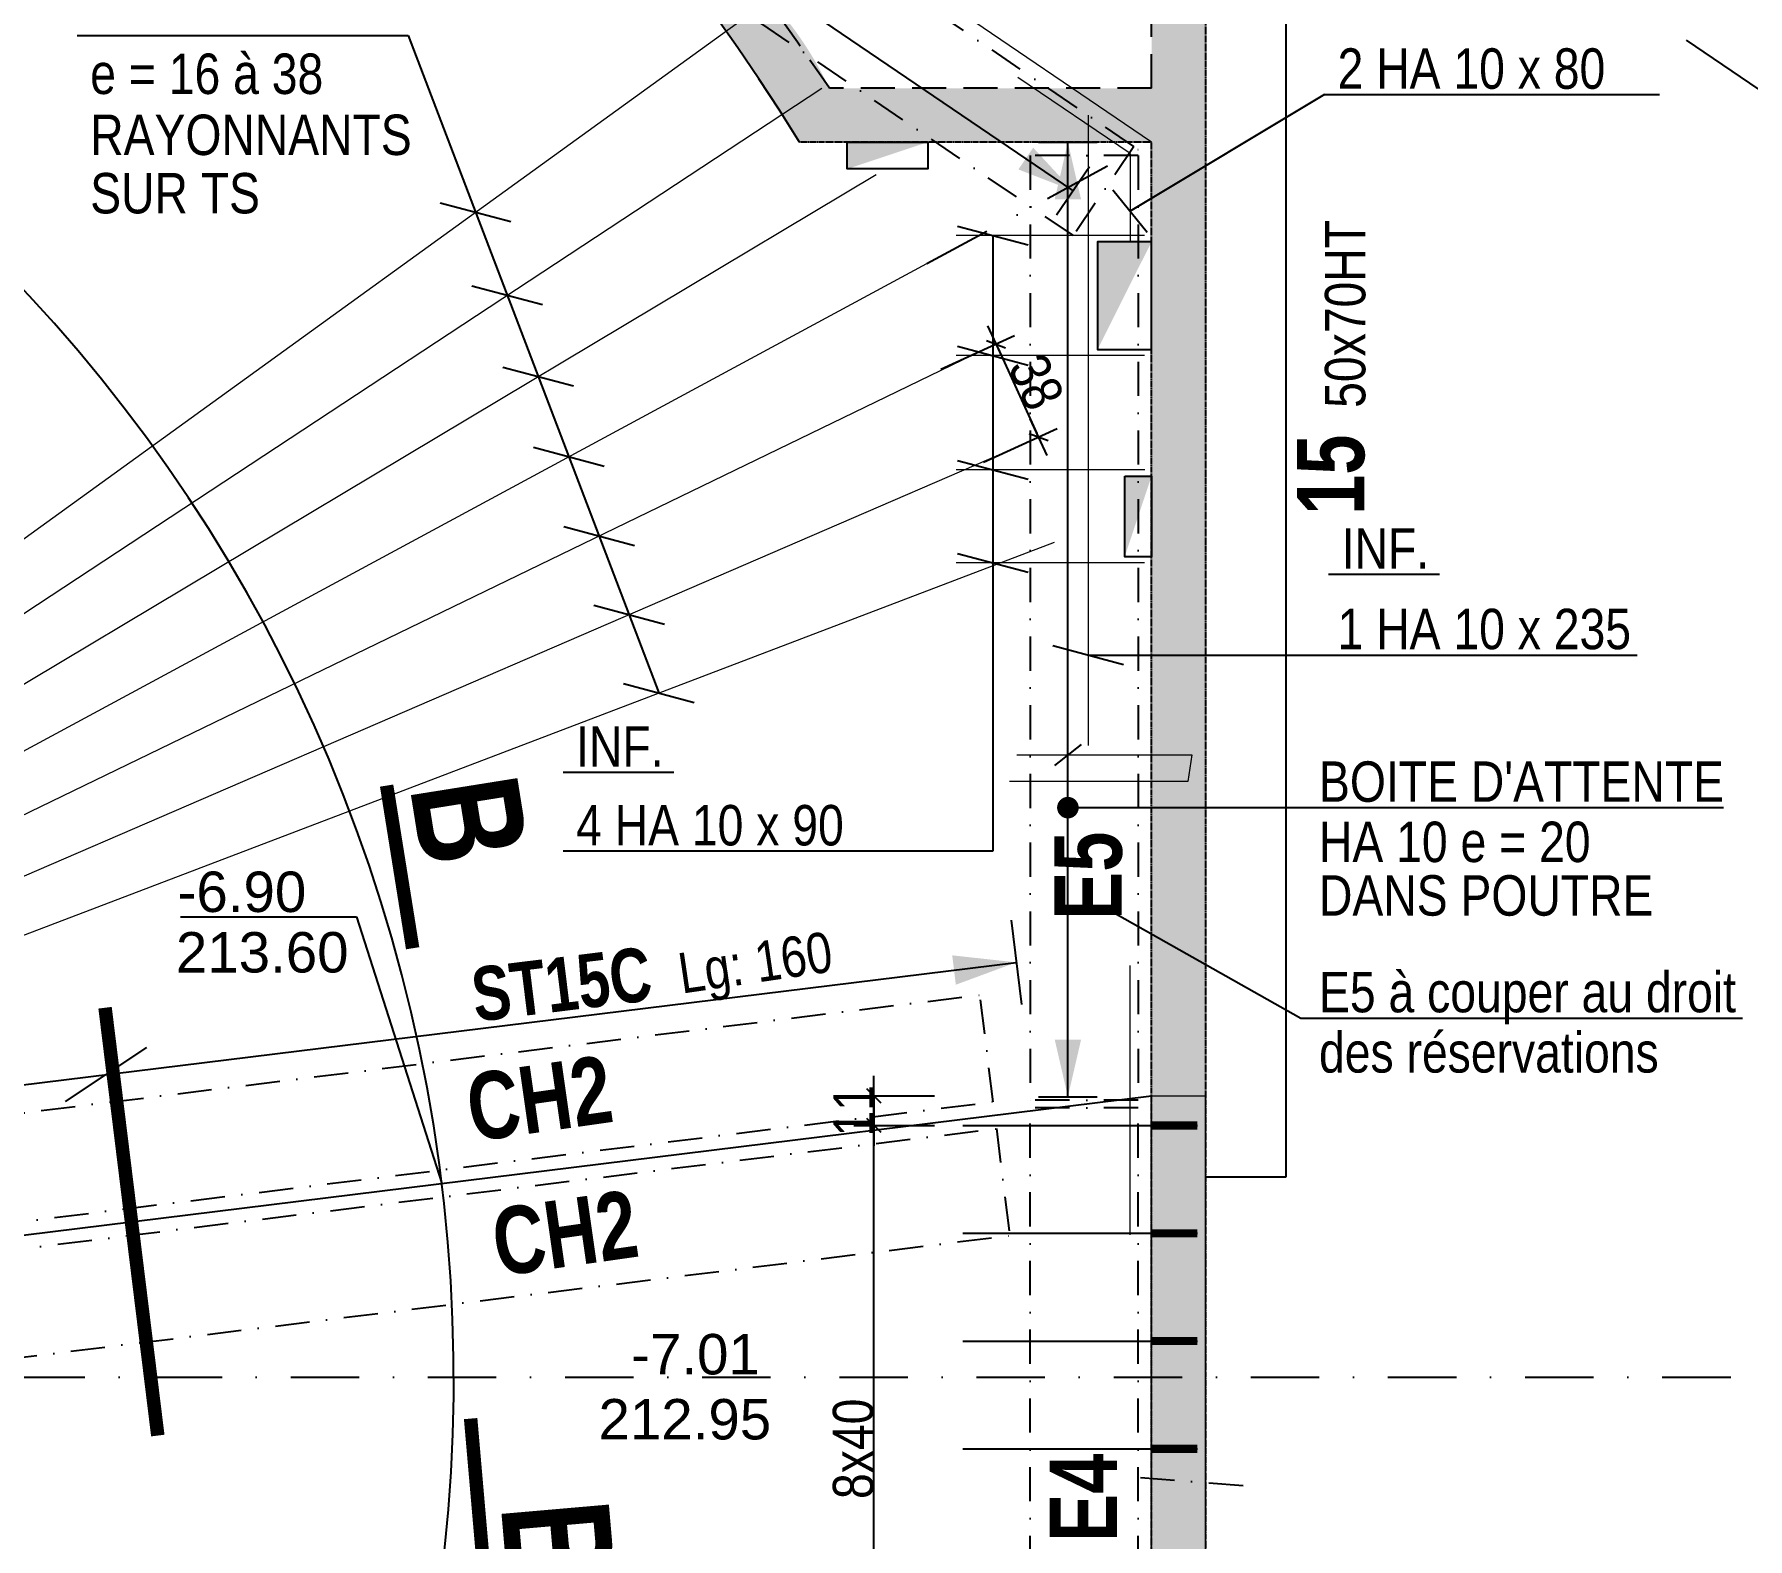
# Model space of a CAD drawing. Header units: metres. Extents: x 33574 to 39801, y -147554 to -143354.
# Drawn here: x 37973 to 38609, y -146426 to -145868 of the extents above; entities that cross this region are included whole.
import ezdxf
from ezdxf.enums import TextEntityAlignment as Align

# ---------------------------------------------------------------- set-up
doc = ezdxf.new("R2010")
doc.units = ezdxf.units.M
doc.header["$PDMODE"] = 65
for name, pattern in [('CACHEx2', [19.049999999999997, 12.7, -6.35]), ('INTERROMPU2', [9.524999999999999, 6.35, -3.175]), ('TIRETPTX2', [50.8, 25.4, -12.7, 0, -12.7])]:
    doc.linetypes.add(name, pattern=pattern)
for name, color, linetype in [('01_cote_gen', 4, 'Continuous'), ('01_isolant ext', 2, 'TIRETPTX2'), ('01_linteaux', 3, 'Continuous'), ('01_murs_coup', 5, 'Continuous'), ('01_murs_sup', 2, 'INTERROMPU2'), ('01_poch_BN', 9, 'Continuous'), ('01_resv', 32, 'Continuous'), ('01_texte', 230, 'Continuous'), ('AA_COTES', 2, 'Continuous')]:
    doc.layers.add(name, color=color, linetype=linetype)
doc.layers.add('C ANNOTATIONS-prestations', color=7, linetype='Continuous', lineweight=5)
doc.styles.add('ARIAL NA', font='ARIALN.TTF')
doc.styles.add('impact', font='impact.ttf')
doc.styles.add('MATTE_TXT', font='arial.ttf')
doc.styles.add('STYLE2', font='ARIALN.TTF')
doc.dimstyles.new('JB50', dxfattribs={"dimscale": 0.1, "dimtxt": 150, "dimasz": 15, "dimexe": 0.1, "dimexo": 0.1, "dimgap": 0.09, "dimtad": 1, "dimdec": 1, "dimdsep": 46, "dimtxsty": 'STYLE2', "dimblk1": 'BOND_G', "dimblk2": 'BOND_D', "dimsah": 1, "dimcen": 1.5, "dimdle": 0.01, "dimse1": 1, "dimse2": 1, "dimclrd": 4, "dimclre": 2, "dimclrt": 6, "dimazin": 2, "dimtfac": 2.333333333333333, "dimtdec": 1, "dimtix": 1, "dimtmove": 2, "dimatfit": 3, "dimldrblk": 'BOND_G', "dimfxl": 1, "dimtolj": 1, "dimtzin": 0, "dimarcsym": 0})
pattern_1 = [(135, (1211.661501504375, -135886.3766936216), (-11.22532015133644, 8.881784197001252e-16), [7.9375, -7.9375])]

# ---------------------------------------------------------------- blocks, each defined once
blk = doc.blocks.new('BOND_G')
at = {"layer": 'AA_COTES', "color": 0}
for p, q in [((0, -5), (0, 14.99999999999999)), ((5, 0), (-5, 0)), ((1.767766952966312, 1.767766952966312), (-1.767766952966426, -1.767766952966426))]:
    blk.add_line(p, q, dxfattribs=at)
blk = doc.blocks.new('BOND_D')
at = {"layer": 'AA_COTES', "color": 0}
for p, q in [((0, 5), (0, -15)), ((5, 0), (-5, 0)), ((-1.767766952966312, -1.767766952966312), (1.767766952966426, 1.767766952966426))]:
    blk.add_line(p, q, dxfattribs=at)
blk = doc.blocks.new('*D351')
at = {"layer": '01_cote_gen', "color": 4, "lineweight": -2, "transparency": 16777216}
for p, q in [((38284.84783321686, -146260.1529015781), (38284.84783321686, -146258.6529015781)), ((38284.84783321686, -146261.6529015781), (38284.84783321686, -146272.6340889122)), ((38284.84783321686, -146274.1340889122), (38284.84783321686, -146275.6340889122))]:
    blk.add_line(p, q, dxfattribs=at)
at = {"layer": 'DEFPOINTS', "color": 0, "lineweight": 0, "transparency": 16777216}
for p in [(38387.86099244095, -146261.6529015781), (38284.84783321686, -146272.6340889122), (38353.68018425154, -146272.6340889122)]:
    blk.add_point(p, dxfattribs=at)
at = {"layer": '01_cote_gen', "color": 4, "lineweight": -2, "transparency": 16777216, "xscale": 1.5, "yscale": 1.5, "zscale": 1.5}
for name, p, rotation in [('BOND_G', (38284.84783321686, -146261.6529015781), 270), ('BOND_D', (38284.84783321686, -146272.6340889122), 90)]:
    blk.add_blockref(name, p, dxfattribs=dict(at, rotation=rotation))
at = {"layer": '01_cote_gen', "color": 6, "lineweight": 0, "transparency": 16777216, "insert": (38277.30813744607, -146267.1434952452), "char_height": 15, "attachment_point": 5, "rotation": 90, "style": 'STYLE2'}
blk.add_mtext('\\A1;11', dxfattribs=at)
blk = doc.blocks.new('*D367')
at = {"layer": '01_cote_gen', "color": 4, "lineweight": -2, "transparency": 16777216}
blk.add_line((38330.77782918546, -145983.969773813), (38345.3379055216, -146015.7520328884), dxfattribs=at)
at = {"layer": 'DEFPOINTS', "color": 0, "lineweight": 0, "transparency": 16777216}
for p in [(38321.71910777624, -145986.4698379858), (38337.52866652077, -146020.9795122682), (38345.9626467258, -146017.1157404919)]:
    blk.add_point(p, dxfattribs=at)
at = {"layer": '01_cote_gen', "color": 4, "lineweight": -2, "transparency": 16777216, "xscale": 1.5, "yscale": 1.5, "zscale": 1.5}
for name, p, rotation in [('BOND_G', (38330.15308798127, -145982.6060662095), 114.6134446487046), ('BOND_D', (38345.9626467258, -146017.1157404919), 294.6134446487046)]:
    blk.add_blockref(name, p, dxfattribs=dict(at, rotation=rotation))
at = {"layer": '01_cote_gen', "color": 6, "lineweight": 0, "transparency": 16777216, "insert": (38345.02877225399, -145996.6673950717), "char_height": 15, "attachment_point": 5, "rotation": 294.61344464870456, "style": 'STYLE2'}
blk.add_mtext('\\A1;38', dxfattribs=at)
blk = doc.blocks.new('*D368')
at = {"layer": '01_cote_gen', "color": 4, "lineweight": -2, "transparency": 16777216}
blk.add_line((38284.84783321686, -146511.1340889122), (38284.84783321686, -146274.1340889122), dxfattribs=at)
at = {"layer": 'DEFPOINTS', "color": 0, "lineweight": 0, "transparency": 16777216}
for p in [(38284.84783321686, -146272.6340889122), (38317.85558083068, -146272.6340889122), (38317.85558083068, -146512.6340889122)]:
    blk.add_point(p, dxfattribs=at)
at = {"layer": '01_cote_gen', "color": 4, "lineweight": -2, "transparency": 16777216, "xscale": 1.5, "yscale": 1.5, "zscale": 1.5}
for name, p, rotation in [('BOND_D', (38284.84783321686, -146272.6340889122), 90), ('BOND_G', (38284.84783321686, -146512.6340889122), 270)]:
    blk.add_blockref(name, p, dxfattribs=dict(at, rotation=rotation))
at = {"layer": '01_cote_gen', "color": 6, "lineweight": 0, "transparency": 16777216, "insert": (38277.18023840106, -146392.6340889122), "char_height": 15, "attachment_point": 5, "rotation": 90, "style": 'STYLE2'}
blk.add_mtext('\\A1;8x40', dxfattribs=at)

msp = doc.modelspace()

# ---------------------------------------------------------------- hatches: boundary and pattern name
at = {"layer": '01_murs_sup', "ltscale": 3}
h = msp.add_hatch(dxfattribs=at)
h.set_pattern_fill('DASH', color=256, scale=2.5, angle=135)
h.set_pattern_definition(pattern_1)
edge = h.paths.add_edge_path()
edge.add_line((38619.85975942877, -145131.6349017622), (38592.8597559124, -145131.6349017622))
edge.add_line((38592.8597559124, -145131.6349017622), (38592.85976770975, -144596.6220185353))
edge.add_arc((38581.83640637679, -144567.6481422858), 30.99999999998138, 200.7835595957978, 290.8297495042634, ccw=False)
edge.add_line((38552.85365288442, -144578.6481422858), (38460.81915986918, -144578.6481422858))
edge.add_arc((38431.8364063768, -144567.6481422858), 31.00000000000336, 200.7835595958433, 339.2164404041567, ccw=False)
edge.add_line((38402.85365288442, -144578.6481422858), (38310.81915986918, -144578.6481422858))
edge.add_arc((38281.8364063768, -144567.6481422858), 31.00000000000336, 200.7835595958433, 339.2164404041567, ccw=False)
edge.add_line((38252.85365288442, -144578.6481422858), (38160.81915986918, -144578.6481422858))
edge.add_arc((38131.8364063768, -144567.6481422858), 30.99999999999303, 201.3118853197231, 339.21644040420693, ccw=False)
edge.add_line((38102.95631485799, -144578.9149215001), (38011.01984804115, -144579.7669164767))
edge.add_arc((37981.92120965551, -144569.0772371503), 31.00000000000605, 205.0617590903189, 339.8286810938205, ccw=False)
edge.add_arc((38055.65423624864, -145780.6175167353), 1202.726036363769, 94.85607431748207, 99.19121332791286)
edge.add_arc((37833.10268825421, -144587.4697053421), 30.99999999999447, 212.034883978377, 349.0964430106714, ccw=False)
edge.add_arc((38055.6542362488, -145780.6175167352), 1202.726036363719, 101.9401136610933, 106.2742133279193)
edge.add_arc((37687.67754987871, -144624.0173050652), 30.9999999999968, 219.1178839784031, 356.17944301063665, ccw=False)
edge.add_arc((38055.65423624883, -145780.6175167352), 1202.726036363716, 109.0231136610926, 113.3572133279185)
edge.add_arc((37547.86878998945, -144678.217937674), 30.99999999974383, -3.228137757105287e-10, 3.262443010306697, ccw=False)
edge.add_arc((37547.8687899892, -144678.2179376741), 31, -106.92223189973828, 0, ccw=False)
edge.add_line((37538.8455135238, -144707.8756598023), (37538.8455135238, -144722.341862265))
edge.add_arc((38055.65423624888, -145780.6175167352), 1177.726036363744, 92.05394913478762, 116.028561673013, ccw=False)
edge.add_line((38013.44394914911, -144603.6481422858), (38572.85976755482, -144603.6481422858))
edge.add_line((38572.85976755482, -144603.6481422858), (38572.8597559124, -145131.6349014186))
edge.add_line((38572.8597559124, -145131.6349014186), (38387.86683301943, -145131.6349014186))
edge.add_line((38387.86683301943, -145131.6349014186), (38387.86395860227, -145494.6348953786))
edge.add_line((38387.86395860227, -145494.6348953786), (38012.60975566173, -145494.6348953786))
edge.add_line((38012.60975566173, -145494.6348953786), (38012.60975566173, -145627.4040440309))
edge.add_arc((37522.36195200062, -146364.8041766384), 885.4952651279937, 54.972460644416515, 56.382736305045626, ccw=False)
edge.add_line((38030.60975566173, -145639.6931267724), (38030.60975566173, -145514.6348953786))
edge.add_line((38030.60975566173, -145514.6348953786), (38120.60975558187, -145514.6348953786))
edge.add_line((38120.60975558187, -145514.6348953786), (38120.60975558187, -145690.6348835175))
edge.add_line((38120.60975558187, -145690.6348835175), (38096.46789063645, -145690.6348835175))
edge.add_arc((37522.3619519998, -146364.8041766382), 885.4952651283348, 49.58310368497262, 54.97246064434233)
edge.add_arc((37522.36195199977, -146364.8041766383), 885.4952651284469, 54.9724606443451, 88.93337311106023)
edge.add_line((37538.8455135238, -145479.4623461771), (37538.8455135238, -145499.4658924054))
edge.add_arc((37522.36195199974, -146364.8041766384), 865.4952651284898, 31.885060788713417, 88.90872238282088, ccw=False)
edge.add_line((38257.26215444713, -145907.6349012024), (38387.86068825978, -145907.634901203))
edge.add_line((38387.86068825978, -145907.634901203), (38387.85705872715, -146365.9957603085))
edge.add_line((38387.85705872715, -146365.9957603085), (38407.85951696527, -146365.9957603085))
edge.add_line((38407.85951696527, -146365.9957603085), (38407.85951696527, -145758.6903359441))
edge.add_line((38407.85951696527, -145758.6903359441), (38602.45553037126, -145758.6903359441))
edge.add_line((38602.45553037126, -145758.6903359441), (38602.45553037126, -145740.6903359441))
edge.add_line((38602.45553037126, -145740.6903359441), (38407.85951696527, -145740.6903359441))
edge.add_line((38407.85951696527, -145740.6903359441), (38407.85951696527, -145147.6349014186))
edge.add_line((38407.85951696527, -145147.6349014186), (38619.85975942877, -145147.6349014186))
edge.add_line((38619.85975942877, -145147.6349014186), (38619.85975942877, -145131.6349017622))
edge = h.paths.add_edge_path(flags=16)
edge.add_line((38387.86380023217, -145507.6348953786), (38387.86108262614, -145692.597199733))
edge.add_line((38387.86108262614, -145692.597199733), (38387.86165855697, -145692.5985063117))
edge.add_line((38387.86165855697, -145692.5985063117), (38387.86298066453, -145710.6361900963))
edge.add_line((38387.86298066453, -145710.6361900963), (38387.86224820535, -145710.6348835175))
edge.add_line((38387.86224820535, -145710.6348835175), (38387.86084662988, -145887.634901203))
edge.add_line((38387.86084662988, -145887.634901203), (38268.29180603761, -145887.6349012025))
edge.add_arc((38147.56387337932, -145944.94630127), 133.6406760744734, 25.39440870109206, 65.71043163573019)
edge.add_line((38202.53675377985, -145823.1357404712), (38202.53676413976, -145710.6348835175))
edge.add_line((38202.53676413976, -145710.6348835175), (38202.85976380173, -145710.6348835175))
edge.add_line((38202.85976380173, -145710.6348835175), (38202.85975573682, -145798.2138452048))
edge.add_arc((37522.36195199987, -146364.8041766384), 885.4952651284403, 39.78115613019892, 47.62597131948492)
edge.add_line((38119.15705963951, -145710.6348835175), (38202.85976380173, -145710.6348835175))
edge.add_line((38202.85976380173, -145710.6348835175), (38202.85976564348, -145690.6348835175))
edge.add_line((38202.85976564348, -145690.6348835175), (38138.60975590135, -145690.6348835175))
edge.add_line((38138.60975590135, -145690.6348835175), (38138.60975558187, -145690.6348835175))
edge.add_line((38138.60975558187, -145690.6348835175), (38138.60975558187, -145514.6348953786))
edge.add_line((38138.60975558187, -145514.6348953786), (38202.85978185086, -145514.6348953786))
edge.add_line((38202.85978185086, -145514.6348953786), (38202.85976564419, -145710.5971997362))
edge.add_line((38202.85976564419, -145710.5971997362), (38222.8597656442, -145710.5971997362))
edge.add_line((38222.8597656442, -145710.5971997362), (38222.85978185086, -145507.6348953786))
edge.add_line((38222.85978185086, -145507.6348953786), (38387.86380023217, -145507.6348953786))
h.paths.add_polyline_path([(38387.86683301943, -145131.6349015173), (37915.56930421361, -145131.6349015173), (37738.97997833929, -145286.8598370758), (37752.18420836882, -145301.8814318423), (37917.42175079962, -145156.6349015173), (38387.86663505682, -145156.6349015173)], flags=17)
h = msp.add_hatch(dxfattribs=at)
h.set_pattern_fill('DASH', color=256, scale=2.5, angle=135)
h.set_pattern_definition(pattern_1)
h.paths.add_polyline_path([(38407.85510526479, -146612.6917047548), (38407.85587380954, -146515.6349011665), (38596.3792487008, -146515.6349011665), (38596.3792487008, -146499.6349011665), (38407.85951696527, -146499.6349011665), (38407.85951696527, -146365.9957603085), (38387.85705872715, -146365.9957603085), (38387.85587380891, -146515.6349011665), (38387.85526409049, -146592.6340889082, -0.3316165824014951), (37538.8455135238, -147225.2994417661), (37538.8455135238, -147250.2994417661, 0.04526015738334291), (37702.76342142473, -147235.4310835851, -0.6784920947094194), (37759.07851987349, -147223.2781875027, 0.0290857858348107), (37860.17475014537, -147191.7479866602, -0.6786650772580168), (37913.41890098364, -147169.7305210296, 0.03963135764520873), (38039.75284261497, -147100.2283790938, -0.05889174878895797), (38038.89865489973, -147093.0013463906, -0.5957938614643646), (38086.84816357397, -147067.0453421585, 0.03959186487785516), (38194.70834237859, -146971.5691229358, -0.1147067523627306), (38191.52945163182, -146957.8948448957, -0.5230756100816683), (38233.36148744218, -146928.8488985313, 0.1000910596722721)])
h.paths.add_polyline_path([(36668.44265515712, -146504.8133812006), (36665.08555599998, -146365.9957603085), (36640.07824653362, -146365.9957603085), (36642.97325423234, -146485.7056831882, -0.328755579086477), (36664.80334446104, -146515.3183959108, -0.2553953403700908), (36650.54748296088, -146541.4073557578, 0.06071621505798748), (36725.09816708531, -146748.8556114966, -0.4496334161171455), (36759.79077259017, -146779.6349010365, -0.1753608633251859), (36752.61267866706, -146799.4721586813, 0.01836853256108478), (36788.51005155934, -146855.9402207592, -0.4913802896854275), (36827.36313299955, -146885.9290372062, -0.140327085577333), (36822.66638854748, -146902.3344859224, 0.03953732202023799), (36920.22180013218, -147008.0487978252, -0.5620629895725984), (36965.46633347841, -147035.5822914239, -0.0842861395221403), (36963.72927182847, -147045.8136373335, 0.03011723266168045), (37052.77672897865, -147109.7915810451, -0.6241365282367528), (37102.81067688741, -147134.2601083201, -0.03818521046561189), (37102.45011776993, -147138.9744123415, 0.0237593458811339), (37180.28911101862, -147176.7708181262, -0.6784920947084723), (37233.94115872896, -147197.7598860657, 0.06483465551945516), (37463.95288210294, -147247.2157891014, -0.6784920947094583), (37521.49040530327, -147250.1341140412, 0.004762977334731561), (37538.8455135238, -147250.2994417661), (37538.8455135238, -147225.2994417661, -0.3601863127720239)])

# ---------------------------------------------------------------- linework, layer by layer
at = {"layer": '01_isolant ext', "ltscale": 0.5}
for p, q in [((38381.32340667924, -145909.2363611679), (37996.96584057035, -145647.9067282653)), ((38358.83297803097, -145942.3147622661), (37975.07586791415, -145681.3933870845)), ((38342.85815448198, -145912.6349012028), (38342.86088315487, -146263.2087862234)), ((38382.85815448323, -145912.634901203), (38342.85815448198, -145912.6349012028)), ((38381.32340667924, -145909.2363611679), (38358.83297803095, -145942.3147622661)), ((38382.85815448323, -145912.634901203), (38382.86088315862, -146263.2091029637)), ((37899.89986014951, -146276.460040984), (38324.16984945511, -146224.1625837288)), ((38329.06339571085, -146263.8621203135), (38324.16984945511, -146224.1625837288)), ((37904.79340640526, -146316.1595775687), (38329.06339571085, -146263.8621203135)), ((38342.85879148867, -146539.6031650815), (38342.86092392359, -146266.0530380051)), ((38382.86088315862, -146263.2091029637), (38342.86088315487, -146263.2087862234)), ((38382.86092392234, -146266.0533547454), (38342.86092392359, -146266.0530380051)), ((38382.85879148742, -146539.6034818217), (38382.86092392234, -146266.0533547454)), ((37906.0167929692, -146326.0844617149), (38330.28678227477, -146273.7870044596)), ((38330.28678227477, -146273.7870044596), (38335.18032853054, -146313.4865410443)), ((37910.91033922495, -146365.7839982996), (38335.18032853054, -146313.4865410443)), ((38383.71492076691, -146403.3122071937), (38423.5987881316, -146406.4037694621))]:
    msp.add_line(p, q, dxfattribs=at)
at = {"layer": '01_isolant ext'}
for p, q in [((38304.41930611951, -145952.68261222), (38387.86068825978, -145907.634901203)), ((36439.59652736456, -146365.9957600831), (38638.09449970796, -146365.9957600831))]:
    msp.add_line(p, q, dxfattribs=at)
at = {"layer": '01_linteaux'}
for p, q in [((38437.85764755451, -146291.6350299449), (38437.86224850218, -145710.5975956553)), ((38407.85951696527, -146291.6350339759), (38437.85764755451, -146291.6350299449))]:
    msp.add_line(p, q, dxfattribs=at)
at = {"layer": '01_linteaux', "lineweight": 0}
for p, q in [((38337.85888719006, -146135.0854391473), (38402.85888718801, -146135.0859538501)), ((38402.85888718801, -146135.0859538501), (38401.3686611688, -146144.9557489351)), ((38401.3686611688, -146144.9557489351), (38335.08207650352, -146144.9557489351))]:
    msp.add_line(p, q, dxfattribs=at)
at = {"layer": '01_linteaux', "ltscale": 0.01}
for p, q in [((38317.85558083068, -146272.6340889122), (38404.86058874664, -146272.6340889122)), ((38317.85558083068, -146312.6340889122), (38404.86058874664, -146312.6340889122)), ((38317.85558083068, -146352.6340889122), (38404.86027200639, -146352.6340889123)), ((38317.85558083068, -146392.6340889122), (38404.85995526615, -146392.6340889123))]:
    msp.add_line(p, q, dxfattribs=at)
at = {"layer": '01_linteaux', "linetype": 'CACHEx2', "lineweight": 0, "ltscale": 2, "const_width": 5, "flags": 128}
msp.add_lwpolyline([(37999.49605331644, -146228.9184639147), (38019.07023833948, -146387.7166102536)], dxfattribs=at)
at = {"layer": '01_linteaux', "linetype": 'TIRETPTX2', "ltscale": 0.01, "const_width": 3, "flags": 128}
for points in [[(38387.85558083068, -146272.6340889122), (38404.86058874665, -146272.6340889123)], [(38387.85558083068, -146312.6340889122), (38404.86058874665, -146312.6340889123)], [(38387.85558083068, -146352.6340889122), (38404.8602720064, -146352.6340889123)], [(38387.85558083068, -146392.6340889122), (38404.85995526615, -146392.6340889123)]]:
    msp.add_lwpolyline(points, dxfattribs=at)
at = {"layer": '01_linteaux'}
msp.add_arc((37522.36195199976, -146364.8041766383), 865.4952651284611, 31.88506078910411, 90, dxfattribs=at)
at = {"layer": '01_murs_coup', "linetype": 'Continuous', "lineweight": 5}
for p, q in [((37838.71367294861, -146149.2187621646), (38243.92155717378, -145856.2911762977)), ((38379.85814842505, -145911.8678581838), (38338.28862315782, -145883.6042054399)), ((37847.88393464344, -146162.5051358728), (38265.48347258748, -145887.5312718258)), ((38364.27169222755, -145897.6426820759), (38364.27169222755, -146131.5479631377)), ((38379.85814842505, -145911.8678581838), (38379.85840684434, -145944.5875401513)), ((37856.4659254556, -146176.1788646279), (38285.66219266317, -145919.6821507793)), ((38385.28209600782, -145942.2524056483), (38315.28209600782, -145942.2524056483)), ((37864.4433091369, -146190.2139197969), (38304.41930611951, -145952.68261222)), ((37871.80090033544, -146204.5835849467), (38321.71910777624, -145986.4698379858)), ((38385.28209600782, -145986.8770489937), (38315.28209600782, -145986.8770489937)), ((37878.52469350133, -146219.2605066989), (38337.52866652075, -146020.9795122681)), ((38385.32059754437, -146029.2303273379), (38315.32059754437, -146029.2303273379)), ((37884.60188954674, -146234.2167467983), (38351.81788799405, -146056.1459440401)), ((38385.28209600782, -146063.7454610204), (38315.28209600782, -146063.7454610204)), ((38379.86055632413, -146313.2090792071), (38379.86133586495, -146213.2090792102)), ((38387.85594057656, -146899.6349020256), (38387.86099258242, -146261.6350366631)), ((38387.85594057656, -146899.6349020256), (38387.86099244095, -146261.6529015781)), ((38387.86099258242, -146261.6350366631), (38407.79065756153, -146261.6350339851)), ((38397.86097245055, -146261.6350353194), (38407.79065756153, -146261.6350339851)), ((38407.85578220707, -146919.6349001563), (38407.86099244033, -146261.6530599482))]:
    msp.add_line(p, q, dxfattribs=at)
at = {"layer": '01_murs_sup', "ltscale": 2}
for q in [(38387.86224820535, -145710.6348835175), (38268.29180603762, -145887.6349012025)]:
    msp.add_line((38387.86084662988, -145887.634901203), q, dxfattribs=at)
at = {"layer": '01_murs_sup', "ltscale": 0.05}
for p, q in [((38407.85951696527, -145758.6903359441), (38407.85951696527, -146499.6349011665)), ((38387.86068825978, -145907.634901203), (38257.26215444713, -145907.6349012025)), ((38387.86068825978, -145907.634901203), (38257.26215444713, -145907.6349012024)), ((38387.85526409049, -146592.6340889083), (38387.86068825978, -145907.634901203))]:
    msp.add_line(p, q, dxfattribs=at)
at = {"layer": '01_murs_sup', "ltscale": 2}
msp.add_arc((36827.02900886225, -146873.599997105), 1746.243287993048, 34.37595572031283, 38.01213524220845, dxfattribs=at)
at = {"layer": '01_poch_BN', "lineweight": 0}
for p, q in [((38437.86090602813, -145880.1339026031), (38437.86096132277, -146291.6350299445)), ((38437.86096132277, -146291.6350299445), (38407.86075502788, -146291.6350339757))]:
    msp.add_line(p, q, dxfattribs=at)
at = {"layer": '01_resv', "ltscale": 200}
for points in [[(38304.88097732594, -145907.6057312092), (38304.88097732594, -145917.5783246921), (38274.89847602908, -145917.5783246921), (38274.89847602908, -145907.6057312092)], [(38387.85872234471, -145944.5875401513), (38367.83653230575, -145944.5875401513), (38367.83653230575, -145984.5419144908), (38387.85872234471, -145984.5419144908)], [(38377.88612886178, -146031.5654618408), (38387.85872234471, -146031.5654618408), (38387.85872234471, -146061.5479631377), (38377.88612886178, -146061.5479631377)]]:
    msp.add_lwpolyline(points, close=True, dxfattribs=at)
for points in [[(38274.89847602908, -145917.5783246921), (38274.89847602908, -145907.6057312092), (38304.88097732594, -145907.6057312092)], [(38367.83653230575, -145984.5419144908), (38367.83653230575, -145944.5875401513), (38387.86068826106, -145944.5875401506)], [(38377.88612886178, -146061.5479631377), (38377.88612886178, -146031.5654618408), (38387.85872234471, -146031.5654618408)]]:
    msp.add_solid(points, dxfattribs=at)
at = {"layer": '01_texte'}
for p, q in [((38358.69519836025, -145925.6348013641), (38023.30877052835, -145697.5973892193)), ((37989.15238013645, -145868.0058823874), (38112.00663553861, -145868.0058823874)), ((38112.00663553861, -145868.0058823874), (38205.03468987659, -146112.0896660167)), ((38627.98498256767, -145898.0426209568), (38586.41545730043, -145869.7789682128)), ((38452.05670676588, -145889.9889770328), (38379.85831684499, -145933.1922995906)), ((38452.05670676588, -145889.9889770328), (38576.40779575162, -145889.9889770328)), ((38345.93934558427, -145907.6345052778), (38367.67129322324, -145907.6345052778)), ((38356.80531940374, -146261.9745854773), (38356.80812524734, -145907.6345052778)), ((38352.58568813824, -145934.6205273723), (38364.8047085823, -145916.6490753561)), ((38373.51655829034, -145925.3632992693), (38386.20007539965, -145941.0212999118)), ((38123.88696635589, -145930.0900390135), (38150.1147696751, -145937.0797269747)), ((38315.89186047571, -145938.7575616677), (38342.11966379493, -145945.7472496289)), ((38329.00576213532, -145942.2524056483), (38329.00576213532, -146170.8472338122)), ((38135.63125458552, -145960.9042952883), (38161.85905790473, -145967.8939832496)), ((38315.89186047571, -145983.3822050131), (38342.11966379493, -145990.3718929743)), ((38147.15036694312, -145991.1277429172), (38173.37817026233, -145998.1174308784)), ((38158.49347202503, -146020.8893887583), (38184.72127534424, -146027.8790767195)), ((38315.89186047571, -146025.7354833572), (38342.11966379493, -146032.7251713185)), ((38169.70692025408, -146050.3108454442), (38195.93472357329, -146057.3005334054)), ((38315.89186047571, -146060.2506170397), (38342.11966379493, -146067.2403050009)), ((38494.69984473364, -146068.1190893409), (38453.56671236354, -146068.1190893409)), ((38180.83502721626, -146079.5083866729), (38207.06283053548, -146086.4980746341)), ((38351.15779056794, -146094.5050195976), (38377.38559388716, -146101.4947075588)), ((38364.27169222755, -146097.9998635782), (38568.03422283909, -146097.9998635782)), ((38191.92078821699, -146108.5948220362), (38218.14859153621, -146115.5845099974)), ((38361.7445950054, -146131.1944141335), (38351.86805334432, -146138.9767642318)), ((38210.59815547915, -146141.6401837149), (38169.46502310905, -146141.6401837149)), ((38356.8060024183, -146154.6509597316), (38600.05200338562, -146154.6509597316)), ((38329.00576213532, -146170.8472338122), (38169.46502310905, -146170.8472338122)), ((38027.54851646619, -146195.178273747), (38092.76186249757, -146195.178273747)), ((38092.76186249757, -146195.178273747), (38124.45160660578, -146294.1213464355)), ((38335.71249018333, -146196.421887494), (38339.57233478947, -146227.7353837081)), ((38373.11847044043, -146193.2342695725), (38443.30379139376, -146232.7786163213)), ((37899.6979603263, -146266.0616696226), (38337.64241248638, -146212.0786356009)), ((38443.30379139376, -146232.7786163213), (38607.20816544537, -146232.7786163213)), ((37984.77824507869, -146263.7388159003), (38015.01104029584, -146243.6831216668)), ((37541.36306922317, -146365.9955035253), (38387.85821846848, -146261.6526440245)), ((38345.93934558427, -146261.9745854774), (38367.67129322324, -146261.9745854774))]:
    msp.add_line(p, q, dxfattribs=at)
at = {"layer": '01_texte', "flags": 128}
for points, const_width in [([(38103.98634588828, -146146.4651766884), (38113.64373230279, -146206.8370372462)], 5), ([(38140.455678052, -146442.3274227541), (38135.16331886136, -146381.4175089981)], 4.999999999999999)]:
    msp.add_lwpolyline(points, dxfattribs=dict(at, const_width=const_width))
at = {"layer": '01_texte', "const_width": 4, "flags": 128}
msp.add_lwpolyline([(38354.8060024183, -146154.6509597316, 1), (38358.8060024183, -146154.6509597316, 1)], format="xyb", close=True, dxfattribs=at)
at = {"layer": '01_texte'}
msp.add_arc((37538.8458470257, -146365.9955027549), 590, 195.3553155423806, 180.0000249895218, dxfattribs=at)
for points in [[(38358.69519836021, -145925.6348013642), (38343.91985032718, -145909.6895537351), (38341.17693242629, -145913.7237050963)], [(38356.80616112788, -145907.6381603251), (38351.92801196998, -145928.8222461501), (38356.80632887386, -145928.8222075212)], [(38356.8061611278, -145907.6381603251), (38361.68464577772, -145928.8221688922), (38356.80632887384, -145928.8222075212)], [(38358.69519836026, -145925.6348013642), (38338.43401452542, -145917.7578564575), (38341.1769324263, -145913.7237050963)], [(38337.64241248641, -146212.0786356011), (38313.87618714852, -146209.4733679947), (38314.54822103561, -146214.9253311504)], [(38337.64241248638, -146212.0786356009), (38315.22025492271, -146220.377294306), (38314.5482210356, -146214.9253311503)], [(38356.80531940371, -146261.9745854774), (38351.92717024581, -146240.7904996523), (38356.80548714969, -146240.7905382812)], [(38356.80531940363, -146261.9745854774), (38361.68380405355, -146240.7905769102), (38356.80548714967, -146240.7905382812)]]:
    msp.add_solid(points, dxfattribs=at)
at = {"layer": 'C ANNOTATIONS-prestations', "color": 2}
msp.add_line((38387.86068825978, -145907.634901203), (38039.28655621983, -145670.6348835176), dxfattribs=at)

# ---------------------------------------------------------------- texts
at = {"layer": '01_texte'}
for s, style, p in [('  e = 16 à 38', 'ARIAL NA', (37984.42794232826, -145889.7468470463)), ('2 HA 10 x 80', 'ARIAL NA', (38456.89149551954, -145887.8174708481)), ('RAYONNANTS', 'ARIAL NA', (37993.9871688901, -145912.4043583217)), ('SUR TS', 'ARIAL NA', (37993.9871688901, -145934.0723646236)), ('INF.', 'ARIAL NA', (38458.40150111719, -146065.9475831562)), ('1 HA 10 x 235', 'ARIAL NA', (38456.89149551954, -146095.8283573935)), ('INF.', 'ARIAL NA', (38174.2998118627, -146139.4686775302)), ("BOITE D'ATTENTE", 'ARIAL NA', (38449.99144339162, -146152.4794535469)), ('4 HA 10 x 90', 'ARIAL NA', (38174.2998118627, -146168.6757276275)), ('HA 10 e = 20', 'ARIAL NA', (38449.99144339162, -146174.8475950192)), ('-6.90', 'MATTE_TXT', (38026.41582877738, -146193.376607164)), ('DANS POUTRE', 'ARIAL NA', (38449.99144339162, -146194.7313747231)), ('213.60', 'MATTE_TXT', (38025.77757396216, -146215.8375178947)), ('E5 à couper au droit', 'ARIAL NA', (38449.99144339162, -146230.6071101366)), ('des réservations', 'ARIAL NA', (38449.99144339162, -146252.9752516088)), ('-7.01', 'MATTE_TXT', (38194.7351292399, -146365.0232098304)), ('212.95', 'MATTE_TXT', (38182.61411779139, -146389.1547469026))]:
    msp.add_text(s, height=15, dxfattribs=dict(at, style=style)).set_placement(p)
for s, height, rotation, style, p in [('50x70HT', 15, 89.99922231590755, 'ARIAL NA', (38471.68075382164, -145971.3908391543)), ('15', 25, 89.99922231590755, 'impact', (38474.29487562323, -146031.0590159781)), ('E5', 25.00000000000004, 90, 'impact', (38384.31029111883, -146179.9059047496)), ('CH2', 25, 8.115950595118594, 'impact', (38163.47585326021, -146282.3426810137)), ('CH2', 25, 8.115950595118594, 'impact', (38172.96131933615, -146332.3252824142)), ('E4', 25.00000000000004, 90, 'impact', (38382.55347029088, -146410.7775071072))]:
    msp.add_text(s, height=height, rotation=rotation, dxfattribs=dict(at, style=style)).set_placement(p, align=Align.BOTTOM_CENTER)
for s, height, rotation, style, p in [('B', 40, 279.0883232234967, 'impact', (38112.55594362381, -146147.171941656)), ('Lg: 160', 15, 8.397601643242737, 'ARIAL NA', (38213.51474808092, -146223.7021838711)), ('ST15C', 20, 7.027092377649708, 'impact', (38137.00255468657, -146234.1544199506)), ('B', 39.99999999999999, 274.9658615316385, 'impact', (38146.37078485735, -146413.937737486))]:
    msp.add_text(s, height=height, rotation=rotation, dxfattribs=dict(at, style=style)).set_placement(p)

# ---------------------------------------------------------------- dimensions: what is measured, and where the dimension line sits
at = {"layer": '01_cote_gen', "lineweight": 0}
dim = msp.add_aligned_dim(p1=(38321.71910777624, -145986.4698379858), p2=(38337.52866652075, -146020.9795122681), distance=9.276893576929758, dimstyle='JB50', dxfattribs=at)
dim.commit()
dim.dimension.update_dxf_attribs({"geometry": '*D367', "text_midpoint": (38345.02877225399, -145996.6673950717)})
dim = msp.add_linear_dim(base=(38284.84783321686, -146272.6340889122), p1=(38387.86099244095, -146261.6529015781), p2=(38353.68018425154, -146272.6340889122), angle=90, dimstyle='JB50', dxfattribs=at)
dim.commit()
dim.dimension.update_dxf_attribs({"geometry": '*D351', "text_midpoint": (38277.30813744607, -146267.1434952452)})
dim = msp.add_linear_dim(base=(38284.84783321686, -146272.6340889122), p1=(38317.85558083068, -146512.6340889122), p2=(38317.85558083068, -146272.6340889122), angle=90, text='8x40', dimstyle='JB50', dxfattribs=at)
dim.commit()
dim.dimension.update_dxf_attribs({"geometry": '*D368', "text_midpoint": (38277.18023840106, -146392.6340889122)})

doc.saveas('drawing.dxf')
